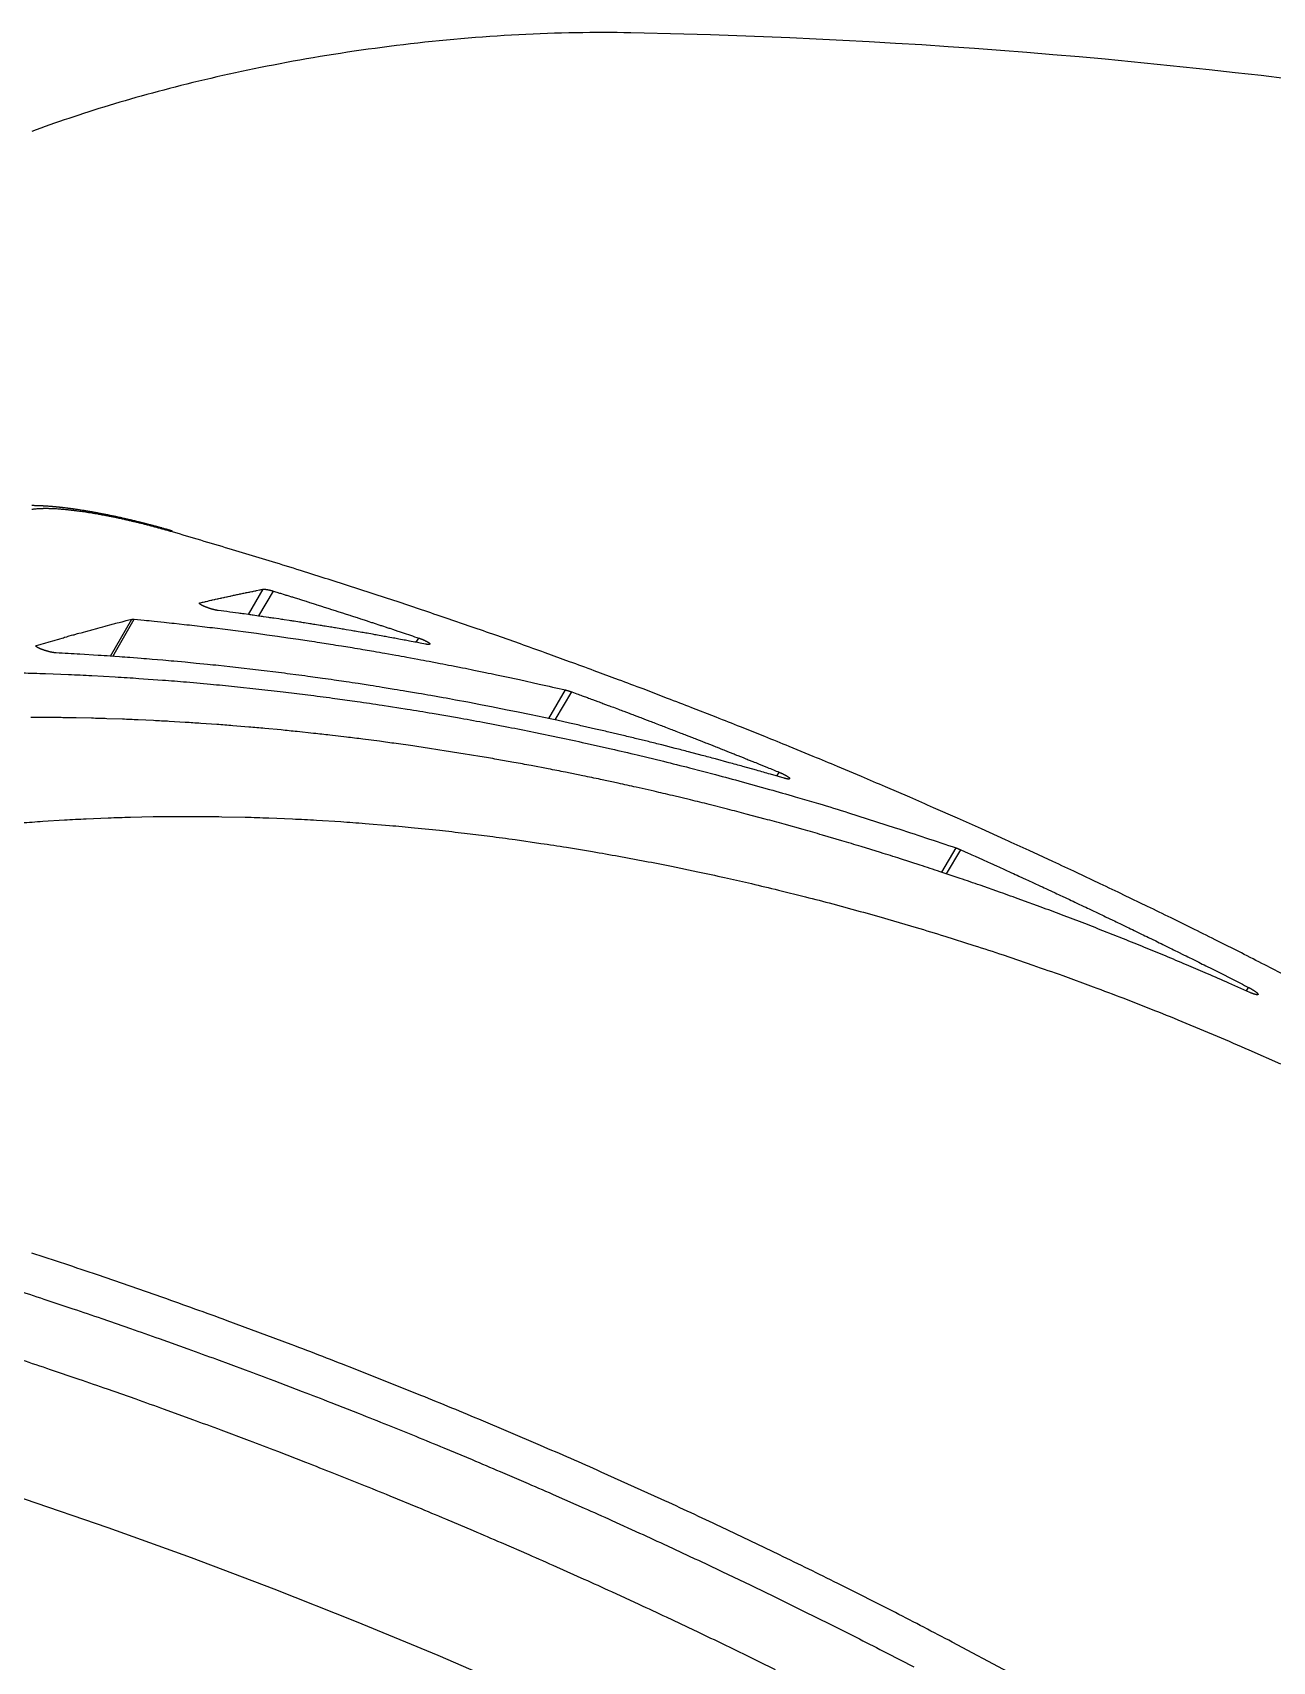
# Model space of a CAD drawing. Extents: x 527 to 614, y 487 to 635.
# Drawn here: x 543.43 to 547.77, y 525.26 to 530.96 of the extents above; entities that cross this region are included whole.
import ezdxf

# ---------------------------------------------------------------- set-up
doc = ezdxf.new("R2010")
doc.units = 0
doc.header["$MEASUREMENT"] = 0
doc.layers.add('1', color=4, linetype='Continuous')
doc.layers.add('204', color=7, linetype='Continuous')

# ---------------------------------------------------------------- blocks, each defined once
blk = doc.blocks.new('69')
at = {"layer": '204', "color": 4, "linetype": 'Continuous'}
for p, q in [((-3.0141, 4.8357), (-2.9632, 4.9246)), ((-2.9277, 4.9183), (-2.9795, 4.8309)), ((-3.1857, 4.8742), (-3.184, 4.8772)), ((-3.4974, 4.6901), (-3.4233, 4.8196)), ((-3.4898, 4.6896), (-3.4148, 4.8198)), ((-2.4266, 4.7387), (-2.4177, 4.7537)), ((-3.7586, 4.7249), (-3.7571, 4.7275)), ((-1.9615, 4.4713), (-1.9032, 4.5718)), ((-1.94, 4.4667), (-1.8817, 4.5652)), ((-1.1627, 4.27), (-1.1545, 4.2837)), ((-0.5844, 3.9331), (-0.5346, 4.0185)), ((-0.5683, 3.9278), (-0.5183, 4.012)), ((0.4826, 3.5177), (0.4899, 3.5301))]:
    blk.add_line(p, q, dxfattribs=at)
for points in [[(-3.2828, 5.1292), (-3.2866, 5.1303, 0.00024), (-3.2903, 5.1314), (-3.294, 5.1325, 0.000239), (-3.2978, 5.1335), (-3.3015, 5.1346, 0.00033), (-3.3053, 5.1356), (-3.309, 5.1367, 0.000311), (-3.3127, 5.1377), (-3.3165, 5.1388, 0.000315), (-3.3202, 5.1398), (-3.3239, 5.1408, 0.00031), (-3.3276, 5.1418), (-3.3314, 5.1429, 0.000314), (-3.3351, 5.1439), (-3.3388, 5.1449, 0.000316), (-3.3425, 5.1459), (-3.3462, 5.1469, 0.000319), (-3.35, 5.1478), (-3.3537, 5.1488, 0.000319), (-3.3574, 5.1498), (-3.3611, 5.1508, 0.000316), (-3.3648, 5.1517), (-3.3685, 5.1527, 0.000315), (-3.3722, 5.1536), (-3.3759, 5.1546, 0.000319), (-3.3796, 5.1555), (-3.3833, 5.1565, 0.000322), (-3.387, 5.1574), (-3.3906, 5.1583, 0.000325), (-3.3943, 5.1592), (-3.398, 5.1601, 0.000329), (-3.4017, 5.161), (-3.4053, 5.1619, 0.000332), (-3.409, 5.1628), (-3.4126, 5.1637, 0.000336), (-3.4163, 5.1646), (-3.4199, 5.1655, 0.000338), (-3.4236, 5.1663), (-3.4272, 5.1672, 0.000338), (-3.4308, 5.1681), (-3.4345, 5.1689, 0.000338), (-3.4381, 5.1697), (-3.4417, 5.1706, 0.000339), (-3.4453, 5.1714), (-3.4489, 5.1722, 0.00034), (-3.4525, 5.173), (-3.4561, 5.1738, 0.000343), (-3.4597, 5.1746), (-3.4633, 5.1754, 0.000347), (-3.4668, 5.1762), (-3.4704, 5.177, 0.000351), (-3.474, 5.1778), (-3.4775, 5.1785, 0.000355), (-3.4811, 5.1793), (-3.4846, 5.1801, 0.000359), (-3.4881, 5.1808), (-3.4917, 5.1816, 0.000364), (-3.4952, 5.1823), (-3.4987, 5.183, 0.000369), (-3.5022, 5.1837), (-3.5057, 5.1844, 0.000373), (-3.5092, 5.1851), (-3.5127, 5.1858, 0.000378), (-3.5161, 5.1865), (-3.5196, 5.1872, 0.000383), (-3.5231, 5.1879), (-3.5265, 5.1886, 0.000387), (-3.53, 5.1892), (-3.5334, 5.1899, 0.000389), (-3.5368, 5.1905), (-3.5402, 5.1912, 0.000393), (-3.5436, 5.1918), (-3.547, 5.1924, 0.000396), (-3.5504, 5.1931), (-3.5538, 5.1937, 0.0004), (-3.5572, 5.1943), (-3.5606, 5.1949, 0.000403), (-3.5639, 5.1955), (-3.5673, 5.1961, 0.000408), (-3.5706, 5.1966), (-3.5739, 5.1972, 0.000412), (-3.5773, 5.1978), (-3.5806, 5.1983, 0.000417), (-3.5839, 5.1989), (-3.5871, 5.1994, 0.000424), (-3.5904, 5.1999), (-3.5937, 5.2005, 0.000433), (-3.5969, 5.201), (-3.6002, 5.2015, 0.000441), (-3.6034, 5.202), (-3.6067, 5.2025, 0.00045), (-3.6099, 5.203), (-3.6131, 5.2035, 0.000459), (-3.6163, 5.2039), (-3.6195, 5.2044, 0.000468), (-3.6226, 5.2049), (-3.6258, 5.2053, 0.000477), (-3.629, 5.2057), (-3.6321, 5.2062, 0.000487), (-3.6352, 5.2066), (-3.6384, 5.207, 0.000497), (-3.6415, 5.2074), (-3.6446, 5.2078, 0.000507), (-3.6477, 5.2082), (-3.6508, 5.2086, 0.000518), (-3.6538, 5.209), (-3.6569, 5.2094, 0.000529), (-3.6599, 5.2097), (-3.663, 5.2101, 0.00054), (-3.666, 5.2104), (-3.669, 5.2108, 0.000552), (-3.672, 5.2111), (-3.675, 5.2114, 0.000563), (-3.678, 5.2117), (-3.681, 5.2121, 0.000576), (-3.6839, 5.2124), (-3.6869, 5.2126, 0.000588), (-3.6898, 5.2129), (-3.6927, 5.2132, 0.000601), (-3.6957, 5.2135), (-3.6986, 5.2137, 0.000617), (-3.7015, 5.214), (-3.7043, 5.2142, 0.000634), (-3.7072, 5.2145), (-3.7101, 5.2147, 0.000652), (-3.7129, 5.2149), (-3.7158, 5.2151, 0.000669), (-3.7186, 5.2153), (-3.7214, 5.2155, 0.000687), (-3.7242, 5.2157), (-3.727, 5.2159, 0.000705), (-3.7298, 5.216), (-3.7326, 5.2162, 0.000723), (-3.7354, 5.2163), (-3.7381, 5.2165, 0.00074), (-3.7409, 5.2166), (-3.7436, 5.2167, 0.000758), (-3.7463, 5.2168), (-3.7491, 5.2169, 0.000776), (-3.7518, 5.217), (-3.7545, 5.2171, 0.000794), (-3.7572, 5.2172), (-3.7598, 5.2173, 0.000812), (-3.7625, 5.2173), (-3.7652, 5.2174, 0.00083), (-3.7678, 5.2174), (-3.7705, 5.2174, 0.000848), (-3.7731, 5.2175)], [(-3.281, 5.1255), (-3.2875, 5.1274, 0.000569), (-3.294, 5.1292), (-3.3004, 5.1311, 0.000571), (-3.3069, 5.1329), (-3.3134, 5.1347, 0.000571), (-3.3198, 5.1365), (-3.3263, 5.1382, 0.000573), (-3.3327, 5.14), (-3.3392, 5.1417, 0.000576), (-3.3456, 5.1434), (-3.352, 5.1451, 0.000579), (-3.3584, 5.1468), (-3.3648, 5.1485, 0.000584), (-3.3712, 5.1501), (-3.3776, 5.1517, 0.000589), (-3.3839, 5.1533), (-3.3903, 5.1549, 0.000596), (-3.3966, 5.1564), (-3.4029, 5.158, 0.000604), (-3.4092, 5.1595), (-3.4155, 5.161, 0.000613), (-3.4217, 5.1624), (-3.428, 5.1639, 0.000623), (-3.4342, 5.1653), (-3.4404, 5.1667, 0.000634), (-3.4465, 5.1681), (-3.4527, 5.1695, 0.000643), (-3.4588, 5.1708), (-3.4649, 5.1721, 0.000652), (-3.4709, 5.1734), (-3.477, 5.1747, 0.000662), (-3.483, 5.176), (-3.489, 5.1772, 0.000674), (-3.4949, 5.1784), (-3.5008, 5.1796, 0.000687), (-3.5067, 5.1808), (-3.5126, 5.1819, 0.000701), (-3.5184, 5.183), (-3.5242, 5.1841, 0.000718), (-3.53, 5.1852), (-3.5357, 5.1862, 0.000736), (-3.5414, 5.1872), (-3.547, 5.1882, 0.000757), (-3.5526, 5.1892), (-3.5582, 5.1901, 0.00078), (-3.5637, 5.191), (-3.5692, 5.1919, 0.000805), (-3.5747, 5.1928), (-3.5801, 5.1937, 0.000833), (-3.5855, 5.1945), (-3.5908, 5.1953, 0.000861), (-3.5961, 5.196), (-3.6013, 5.1968, 0.000888), (-3.6065, 5.1975), (-3.6116, 5.1982, 0.000919), (-3.6167, 5.1989), (-3.6218, 5.1995, 0.000953), (-3.6268, 5.2001), (-3.6317, 5.2007, 0.00099), (-3.6366, 5.2013), (-3.6414, 5.2018, 0.001032), (-3.6462, 5.2023), (-3.651, 5.2028, 0.001079), (-3.6557, 5.2033), (-3.6603, 5.2037, 0.00113), (-3.6649, 5.2041), (-3.6694, 5.2045, 0.001188), (-3.6738, 5.2048), (-3.6782, 5.2052, 0.001253), (-3.6826, 5.2055), (-3.6869, 5.2057, 0.001325), (-3.6911, 5.206), (-3.6953, 5.2062, 0.001407), (-3.6994, 5.2064), (-3.7034, 5.2066, 0.001499), (-3.7074, 5.2067), (-3.7114, 5.2068, 0.001599), (-3.7152, 5.2069), (-3.719, 5.207, 0.001703), (-3.7227, 5.207), (-3.7264, 5.207, 0.001822), (-3.73, 5.207), (-3.7335, 5.2069, 0.001957), (-3.737, 5.2068), (-3.7404, 5.2067, 0.00211), (-3.7437, 5.2066), (-3.747, 5.2065, 0.002291), (-3.7502, 5.2063), (-3.7533, 5.2061, 0.002476), (-3.7563, 5.2058), (-3.7593, 5.2056, 0.002781), (-3.7622, 5.2053), (-3.7651, 5.2049, 0.002806), (-3.7678, 5.2046), (-3.7702, 5.2043, 0.0042), (-3.7731, 5.2038)], [(-3.281, 5.1255), (-3.281, 5.1257, 0.003227), (-3.2811, 5.1259), (-3.2811, 5.1261, 0.003567), (-3.2811, 5.1263), (-3.2812, 5.1265, 0.004031), (-3.2812, 5.1267), (-3.2813, 5.1269, 0.004561), (-3.2813, 5.1271), (-3.2814, 5.1272, 0.005195), (-3.2814, 5.1274), (-3.2815, 5.1275, 0.005948), (-3.2815, 5.1277), (-3.2816, 5.1278, 0.006846), (-3.2816, 5.128), (-3.2817, 5.1281, 0.007909), (-3.2817, 5.1282), (-3.2818, 5.1283, 0.009184), (-3.2819, 5.1284), (-3.2819, 5.1285, 0.010572), (-3.282, 5.1286), (-3.2821, 5.1287, 0.012513), (-3.2822, 5.1288), (-3.2822, 5.1289, 0.013143), (-3.2823, 5.129), (-3.2824, 5.129, 0.020001), (-3.2825, 5.1291), (-3.2826, 5.1292, 0.019572), (-3.2828, 5.1292)], [(0.6283, 3.5671), (0.5467, 3.609, 0.001058), (0.4649, 3.6506), (0.383, 3.6919, 0.001058), (0.3009, 3.7328), (0.2186, 3.7733, 0.001058), (0.1361, 3.8136), (0.0535, 3.8534, 0.001058), (-0.0293, 3.8929), (-0.1122, 3.932, 0.001058), (-0.1953, 3.9708), (-0.2786, 4.0092, 0.001058), (-0.362, 4.0473), (-0.4456, 4.085, 0.001059), (-0.5294, 4.1224), (-0.6133, 4.1594, 0.001059), (-0.6973, 4.196), (-0.7815, 4.2323, 0.001059), (-0.8659, 4.2682), (-0.9504, 4.3038, 0.001058), (-1.035, 4.339), (-1.1198, 4.3738, 0.001057), (-1.2047, 4.4083), (-1.2898, 4.4424, 0.001056), (-1.375, 4.4761), (-1.4603, 4.5095, 0.001055), (-1.5458, 4.5425), (-1.6314, 4.5752, 0.001054), (-1.7171, 4.6074), (-1.803, 4.6394, 0.001054), (-1.889, 4.6709), (-1.9752, 4.7021, 0.001052), (-2.0614, 4.7329), (-2.1477, 4.7633, 0.001055), (-2.2343, 4.7934), (-2.3211, 4.8232, 0.001045), (-2.4076, 4.8525), (-2.4938, 4.8813, 0.001077), (-2.5814, 4.9101), (-2.6713, 4.9391, 0.000974), (-2.7557, 4.9662), (-2.8321, 4.9904, 0.001373), (-2.9304, 5.0208), (-3.0821, 5.0664, 0.001156), (-3.281, 5.1255)], [(-3.184, 4.8772), (-3.1786, 4.8785, -0.000186), (-3.1732, 4.8797), (-3.1677, 4.881, -0.000186), (-3.1623, 4.8822), (-3.1569, 4.8834, -0.000185), (-3.1514, 4.8847), (-3.146, 4.8859, -0.000185), (-3.1405, 4.8871), (-3.1351, 4.8883, -0.000185), (-3.1296, 4.8895), (-3.1241, 4.8908, -0.000185), (-3.1187, 4.892), (-3.1132, 4.8932, -0.000184), (-3.1077, 4.8944), (-3.1022, 4.8956, -0.000184), (-3.0967, 4.8968), (-3.0912, 4.898, -0.000184), (-3.0857, 4.8992), (-3.0802, 4.9004, -0.000184), (-3.0747, 4.9015), (-3.0692, 4.9027, -0.000183), (-3.0636, 4.9039), (-3.0581, 4.9051, -0.000183), (-3.0526, 4.9063), (-3.047, 4.9074, -0.000183), (-3.0415, 4.9086), (-3.0359, 4.9098, -0.000183), (-3.0304, 4.9109), (-3.0248, 4.9121, -0.000181), (-3.0192, 4.9132), (-3.0137, 4.9144, -0.000186), (-3.0081, 4.9155), (-3.0023, 4.9167, -0.000168), (-2.9969, 4.9178), (-2.992, 4.9188, -0.000237), (-2.9857, 4.9201), (-2.976, 4.9221, -0.000199), (-2.9632, 4.9246)], [(-2.9632, 4.9246), (-2.963, 4.9247, -0.007335), (-2.9627, 4.9247), (-2.9624, 4.9248, -0.006145), (-2.962, 4.9248), (-2.9617, 4.9248, -0.005157), (-2.9614, 4.9248), (-2.961, 4.9249, -0.0044), (-2.9606, 4.9249), (-2.9602, 4.9249, -0.003799), (-2.9598, 4.9249), (-2.9594, 4.9249, -0.003318), (-2.959, 4.9249), (-2.9586, 4.9248, -0.002928), (-2.9581, 4.9248), (-2.9577, 4.9248, -0.002609), (-2.9572, 4.9248), (-2.9567, 4.9247, -0.002345), (-2.9562, 4.9247), (-2.9557, 4.9246, -0.002125), (-2.9552, 4.9246), (-2.9546, 4.9245, -0.001939), (-2.9541, 4.9244), (-2.9535, 4.9244, -0.001782), (-2.953, 4.9243), (-2.9524, 4.9242, -0.001649), (-2.9518, 4.9241), (-2.9512, 4.924, -0.001534), (-2.9506, 4.9239), (-2.95, 4.9238, -0.001435), (-2.9494, 4.9237), (-2.9487, 4.9236, -0.001348), (-2.9481, 4.9235), (-2.9474, 4.9233, -0.001274), (-2.9467, 4.9232), (-2.9461, 4.9231, -0.001204), (-2.9454, 4.9229), (-2.9447, 4.9228, -0.001145), (-2.944, 4.9226), (-2.9433, 4.9225, -0.001094), (-2.9426, 4.9223), (-2.9419, 4.9222, -0.001049), (-2.9412, 4.922), (-2.9405, 4.9218, -0.00101), (-2.9398, 4.9217), (-2.9391, 4.9215, -0.000976), (-2.9383, 4.9213), (-2.9376, 4.9211, -0.00095), (-2.9368, 4.9209), (-2.9361, 4.9207, -0.000917), (-2.9354, 4.9205), (-2.9346, 4.9203, -0.000925), (-2.9339, 4.9201), (-2.9331, 4.9199, -0.000819), (-2.9323, 4.9197), (-2.9317, 4.9195, -0.001146), (-2.9308, 4.9192), (-2.9295, 4.9188, -0.000943), (-2.9277, 4.9183)], [(-2.9277, 4.9183), (-2.9149, 4.9144, -0.000165), (-2.9022, 4.9104), (-2.8894, 4.9064, -0.000165), (-2.8766, 4.9025), (-2.8638, 4.8985, -0.000165), (-2.851, 4.8945), (-2.8382, 4.8905, -0.000165), (-2.8254, 4.8865), (-2.8127, 4.8825, -0.000165), (-2.7999, 4.8784), (-2.7871, 4.8744, -0.000165), (-2.7743, 4.8703), (-2.7616, 4.8663, -0.000165), (-2.7488, 4.8622), (-2.736, 4.8582, -0.000165), (-2.7233, 4.8541), (-2.7105, 4.85, -0.000165), (-2.6978, 4.8459), (-2.685, 4.8418, -0.000165), (-2.6722, 4.8377), (-2.6595, 4.8336, -0.000165), (-2.6467, 4.8294), (-2.634, 4.8253, -0.000165), (-2.6213, 4.8212), (-2.6085, 4.817, -0.000165), (-2.5958, 4.8128), (-2.5831, 4.8087, -0.000165), (-2.5703, 4.8045), (-2.5576, 4.8003, -0.000164), (-2.5449, 4.7961), (-2.5322, 4.7919, -0.000169), (-2.5194, 4.7877), (-2.5063, 4.7833, -0.000153), (-2.494, 4.7792), (-2.4828, 4.7755, -0.000216), (-2.4685, 4.7707), (-2.4465, 4.7633, -0.000181), (-2.4177, 4.7537)], [(-3.12, 4.85), (-3.1207, 4.8501, -0.002204), (-3.1215, 4.8503), (-3.1223, 4.8504, -0.002023), (-3.1231, 4.8505), (-3.124, 4.8506, -0.001839), (-3.1248, 4.8508), (-3.1257, 4.851, -0.001694), (-3.1266, 4.8511), (-3.1274, 4.8513, -0.001573), (-3.1283, 4.8515), (-3.1292, 4.8517, -0.001472), (-3.1302, 4.8519), (-3.1311, 4.8521, -0.001388), (-3.132, 4.8523), (-3.133, 4.8525, -0.001318), (-3.134, 4.8527), (-3.1349, 4.853, -0.001261), (-3.1359, 4.8532), (-3.1369, 4.8535, -0.001215), (-3.1379, 4.8537), (-3.1389, 4.854, -0.001177), (-3.1399, 4.8543), (-3.1409, 4.8545, -0.001148), (-3.1419, 4.8548), (-3.143, 4.8551, -0.001127), (-3.144, 4.8554), (-3.145, 4.8557, -0.001112), (-3.1461, 4.856), (-3.1471, 4.8563, -0.001104), (-3.1481, 4.8567), (-3.1492, 4.857, -0.001102), (-3.1502, 4.8573), (-3.1513, 4.8576, -0.001109), (-3.1523, 4.858), (-3.1533, 4.8583, -0.001111), (-3.1543, 4.8587), (-3.1554, 4.859, -0.001124), (-3.1564, 4.8594), (-3.1574, 4.8597, -0.001142), (-3.1584, 4.8601), (-3.1593, 4.8604, -0.001169), (-3.1603, 4.8608), (-3.1613, 4.8612, -0.001204), (-3.1622, 4.8615), (-3.1632, 4.8619, -0.001248), (-3.1641, 4.8622), (-3.165, 4.8626, -0.001303), (-3.166, 4.863), (-3.1668, 4.8634, -0.00137), (-3.1677, 4.8637), (-3.1686, 4.8641, -0.001451), (-3.1695, 4.8645), (-3.1703, 4.8648, -0.001549), (-3.1711, 4.8652), (-3.172, 4.8656, -0.001667), (-3.1728, 4.8659), (-3.1735, 4.8663, -0.001809), (-3.1743, 4.8667), (-3.175, 4.867, -0.00198), (-3.1758, 4.8674), (-3.1765, 4.8678, -0.002193), (-3.1772, 4.8681), (-3.1778, 4.8685, -0.002449), (-3.1785, 4.8688), (-3.1791, 4.8692, -0.00275), (-3.1797, 4.8695), (-3.1803, 4.8698, -0.003138), (-3.1808, 4.8702), (-3.1813, 4.8705, -0.003631), (-3.1818, 4.8708), (-3.1823, 4.8712, -0.004274), (-3.1827, 4.8715), (-3.1832, 4.8718, -0.005125), (-3.1836, 4.8721), (-3.1839, 4.8724, -0.006279), (-3.1843, 4.8727), (-3.1846, 4.8729, -0.007882), (-3.1849, 4.8732), (-3.1851, 4.8735, -0.010146), (-3.1854, 4.8738), (-3.1856, 4.874, -0.013409), (-3.1858, 4.8743), (-3.1859, 4.8745, -0.01803), (-3.186, 4.8747), (-3.1861, 4.875, -0.024539), (-3.1862, 4.8752), (-3.1862, 4.8754, -0.032453), (-3.1862, 4.8756), (-3.1862, 4.8758, -0.038488), (-3.1861, 4.8759), (-3.186, 4.8761, -0.039825), (-3.1859, 4.8763), (-3.1858, 4.8764, -0.029459), (-3.1856, 4.8766), (-3.1855, 4.8767, -0.035548), (-3.1852, 4.8768), (-3.1847, 4.877, -0.017049), (-3.184, 4.8772)], [(-2.3937, 4.7324), (-2.4125, 4.736, 0.000388), (-2.4313, 4.7396), (-2.45, 4.7431, 0.000392), (-2.4687, 4.7466), (-2.4874, 4.7501, 0.00039), (-2.506, 4.7536), (-2.5246, 4.757, 0.000389), (-2.5432, 4.7603), (-2.5617, 4.7637, 0.000389), (-2.5802, 4.767), (-2.5987, 4.7702, 0.000388), (-2.6171, 4.7735), (-2.6355, 4.7766, 0.000387), (-2.6539, 4.7798), (-2.6723, 4.7829, 0.000386), (-2.6906, 4.786), (-2.7088, 4.7891, 0.000386), (-2.7271, 4.7921), (-2.7453, 4.7951, 0.000385), (-2.7635, 4.798), (-2.7816, 4.8009, 0.000384), (-2.7997, 4.8038), (-2.8178, 4.8067, 0.000383), (-2.8358, 4.8095), (-2.8538, 4.8123, 0.000382), (-2.8718, 4.815), (-2.8898, 4.8177, 0.000382), (-2.9077, 4.8204), (-2.9256, 4.8231, 0.000378), (-2.9434, 4.8257), (-2.9611, 4.8282, 0.000389), (-2.979, 4.8308), (-2.9973, 4.8334, 0.000352), (-3.0144, 4.8358), (-3.0299, 4.838, 0.000492), (-3.0497, 4.8407), (-3.0802, 4.8448, 0.000416), (-3.12, 4.85)], [(-3.7571, 4.7275), (-3.7489, 4.73, -0.000254), (-3.7408, 4.7324), (-3.7326, 4.7348, -0.000253), (-3.7244, 4.7372), (-3.7163, 4.7396, -0.000253), (-3.7081, 4.742), (-3.6999, 4.7444, -0.000252), (-3.6916, 4.7467), (-3.6834, 4.7491, -0.000251), (-3.6752, 4.7515), (-3.6669, 4.7538, -0.000251), (-3.6587, 4.7562), (-3.6504, 4.7585, -0.00025), (-3.6421, 4.7609), (-3.6339, 4.7632, -0.00025), (-3.6256, 4.7655), (-3.6173, 4.7679, -0.000249), (-3.6089, 4.7702), (-3.6006, 4.7725, -0.000249), (-3.5923, 4.7748), (-3.5839, 4.7771, -0.000248), (-3.5756, 4.7794), (-3.5672, 4.7817, -0.000247), (-3.5588, 4.784), (-3.5504, 4.7862, -0.000247), (-3.542, 4.7885), (-3.5336, 4.7908, -0.000247), (-3.5252, 4.793), (-3.5167, 4.7953, -0.000244), (-3.5083, 4.7975), (-3.4999, 4.7997, -0.000251), (-3.4914, 4.802), (-3.4827, 4.8043, -0.000226), (-3.4744, 4.8064), (-3.467, 4.8084, -0.000319), (-3.4574, 4.8109), (-3.4427, 4.8147, -0.000267), (-3.4233, 4.8196)], [(-3.4233, 4.8196), (-3.4232, 4.8197, -0.004387), (-3.4231, 4.8197), (-3.4229, 4.8197, -0.003962), (-3.4228, 4.8198), (-3.4226, 4.8198, -0.003573), (-3.4224, 4.8198), (-3.4223, 4.8198, -0.00324), (-3.4221, 4.8199), (-3.422, 4.8199, -0.00295), (-3.4218, 4.8199), (-3.4216, 4.8199, -0.002697), (-3.4214, 4.8199), (-3.4212, 4.8199, -0.002476), (-3.421, 4.82), (-3.4209, 4.82, -0.00228), (-3.4207, 4.82), (-3.4205, 4.82, -0.002108), (-3.4202, 4.82), (-3.42, 4.82, -0.001955), (-3.4198, 4.82), (-3.4196, 4.82, -0.00182), (-3.4194, 4.82), (-3.4192, 4.82, -0.001699), (-3.4189, 4.82), (-3.4187, 4.82, -0.001589), (-3.4185, 4.82), (-3.4182, 4.82, -0.001496), (-3.418, 4.82), (-3.4177, 4.82, -0.001394), (-3.4175, 4.82), (-3.4172, 4.8199, -0.001359), (-3.417, 4.8199), (-3.4167, 4.8199, -0.001154), (-3.4165, 4.8199), (-3.4162, 4.8199, -0.001579), (-3.4159, 4.8199), (-3.4155, 4.8198, -0.001209), (-3.4148, 4.8198)], [(-3.4148, 4.8198), (-3.38, 4.8164, -0.000797), (-3.345, 4.8128), (-3.3099, 4.8092, -0.000781), (-3.2746, 4.8054), (-3.2391, 4.8015, -0.000791), (-3.2035, 4.7975), (-3.1678, 4.7933, -0.000794), (-3.1319, 4.789), (-3.0958, 4.7845, -0.000799), (-3.0596, 4.7799), (-3.0232, 4.7752, -0.000803), (-2.9867, 4.7704), (-2.95, 4.7654, -0.000807), (-2.9131, 4.7602), (-2.8762, 4.7549, -0.000811), (-2.839, 4.7495), (-2.8017, 4.7439, -0.000815), (-2.7643, 4.7382), (-2.7267, 4.7323, -0.000819), (-2.6889, 4.7263), (-2.6511, 4.7201, -0.000822), (-2.613, 4.7137), (-2.5748, 4.7072, -0.000826), (-2.5365, 4.7006), (-2.498, 4.6938, -0.000829), (-2.4594, 4.6868), (-2.4206, 4.6797, -0.000834), (-2.3817, 4.6724), (-2.3425, 4.6649, -0.00083), (-2.3034, 4.6573), (-2.2643, 4.6496, -0.00086), (-2.2245, 4.6416), (-2.1835, 4.6332, -0.000777), (-2.145, 4.6252), (-2.1101, 4.6179, -0.001113), (-2.065, 4.6081), (-1.9951, 4.5925, -0.000927), (-1.9032, 4.5718)], [(-2.4177, 4.7537), (-2.4167, 4.7533, -0.001058), (-2.4158, 4.753), (-2.4148, 4.7527, -0.001059), (-2.4139, 4.7523), (-2.4129, 4.752, -0.001058), (-2.412, 4.7516), (-2.411, 4.7513, -0.001064), (-2.4101, 4.751), (-2.4092, 4.7506, -0.001076), (-2.4082, 4.7502), (-2.4073, 4.7499, -0.001094), (-2.4064, 4.7495), (-2.4055, 4.7492, -0.001119), (-2.4046, 4.7488), (-2.4037, 4.7484, -0.001148), (-2.4028, 4.7481), (-2.4019, 4.7477, -0.001176), (-2.401, 4.7473), (-2.4002, 4.747, -0.001213), (-2.3993, 4.7466), (-2.3985, 4.7462, -0.00126), (-2.3977, 4.7458), (-2.3969, 4.7455, -0.001317), (-2.3961, 4.7451), (-2.3953, 4.7447, -0.001385), (-2.3946, 4.7444), (-2.3938, 4.744, -0.001465), (-2.3931, 4.7437), (-2.3923, 4.7433, -0.001561), (-2.3916, 4.7429), (-2.3909, 4.7426, -0.001675), (-2.3903, 4.7422), (-2.3896, 4.7419, -0.001811), (-2.389, 4.7415), (-2.3883, 4.7412, -0.001975), (-2.3877, 4.7408), (-2.3871, 4.7405, -0.002174), (-2.3866, 4.7402), (-2.386, 4.7398, -0.002416), (-2.3855, 4.7395), (-2.3849, 4.7392, -0.002714), (-2.3844, 4.7389), (-2.384, 4.7385, -0.003085), (-2.3835, 4.7382), (-2.3831, 4.7379, -0.003553), (-2.3826, 4.7376), (-2.3822, 4.7373, -0.004151), (-2.3818, 4.737), (-2.3815, 4.7367, -0.004928), (-2.3811, 4.7364), (-2.3808, 4.7362, -0.005956), (-2.3805, 4.7359), (-2.3802, 4.7356, -0.007344), (-2.38, 4.7353), (-2.3797, 4.7351, -0.009254), (-2.3795, 4.7348), (-2.3794, 4.7346, -0.011928), (-2.3792, 4.7343), (-2.379, 4.7341, -0.015737), (-2.3789, 4.7339), (-2.3788, 4.7337, -0.021498), (-2.3788, 4.7335), (-2.3787, 4.7333, -0.02815), (-2.3787, 4.7331), (-2.3787, 4.7329, -0.034674), (-2.3788, 4.7327), (-2.3788, 4.7325, -0.037246), (-2.3789, 4.7324), (-2.379, 4.7322, -0.033907), (-2.3792, 4.7321), (-2.3793, 4.732, -0.0272), (-2.3795, 4.7318), (-2.3797, 4.7317, -0.020584), (-2.38, 4.7316), (-2.3802, 4.7315, -0.015434), (-2.3805, 4.7314), (-2.3808, 4.7314, -0.011726), (-2.3812, 4.7313), (-2.3815, 4.7313, -0.009095), (-2.3819, 4.7312), (-2.3823, 4.7312, -0.007214), (-2.3827, 4.7312), (-2.3832, 4.7311, -0.005841), (-2.3836, 4.7311), (-2.3841, 4.7311, -0.004836), (-2.3846, 4.7312), (-2.3852, 4.7312, -0.004092), (-2.3857, 4.7312), (-2.3863, 4.7313, -0.003475), (-2.3869, 4.7313), (-2.3875, 4.7314, -0.003137), (-2.3881, 4.7314), (-2.3888, 4.7315, -0.002466), (-2.3894, 4.7316), (-2.39, 4.7317, -0.003256), (-2.3908, 4.7318), (-2.3921, 4.732, -0.002274), (-2.3937, 4.7324)], [(-3.6879, 4.7015), (-3.6886, 4.7015, -0.003242), (-3.6893, 4.7016), (-3.6901, 4.7016, -0.002864), (-3.6909, 4.7017), (-3.6917, 4.7018, -0.002512), (-3.6925, 4.7019), (-3.6933, 4.702, -0.002243), (-3.6942, 4.7021), (-3.695, 4.7022, -0.002023), (-3.6959, 4.7023), (-3.6968, 4.7025, -0.001846), (-3.6977, 4.7026), (-3.6987, 4.7028, -0.001701), (-3.6996, 4.7029), (-3.7006, 4.7031, -0.001582), (-3.7016, 4.7033), (-3.7026, 4.7035, -0.001485), (-3.7036, 4.7037), (-3.7046, 4.7039, -0.001404), (-3.7056, 4.7041), (-3.7067, 4.7044, -0.001335), (-3.7077, 4.7046), (-3.7088, 4.7048, -0.001278), (-3.7099, 4.7051), (-3.7109, 4.7053, -0.001231), (-3.712, 4.7056), (-3.7131, 4.7059, -0.001196), (-3.7142, 4.7062), (-3.7153, 4.7064, -0.001168), (-3.7163, 4.7067), (-3.7174, 4.707, -0.001149), (-3.7185, 4.7073), (-3.7196, 4.7076, -0.001138), (-3.7207, 4.7079), (-3.7218, 4.7083, -0.001135), (-3.7229, 4.7086), (-3.7239, 4.7089, -0.001138), (-3.725, 4.7092), (-3.7261, 4.7096, -0.00115), (-3.7272, 4.7099), (-3.7282, 4.7102, -0.001169), (-3.7293, 4.7106), (-3.7303, 4.7109, -0.001197), (-3.7314, 4.7113), (-3.7324, 4.7117, -0.001232), (-3.7335, 4.712), (-3.7345, 4.7124, -0.001276), (-3.7355, 4.7127), (-3.7365, 4.7131, -0.001328), (-3.7375, 4.7135), (-3.7384, 4.7138, -0.001387), (-3.7394, 4.7142), (-3.7403, 4.7146, -0.001463), (-3.7412, 4.7149), (-3.7421, 4.7153, -0.001555), (-3.743, 4.7156), (-3.7438, 4.716, -0.001666), (-3.7447, 4.7164), (-3.7455, 4.7167, -0.001802), (-3.7463, 4.7171), (-3.7471, 4.7174, -0.001967), (-3.7479, 4.7178), (-3.7486, 4.7182, -0.002171), (-3.7493, 4.7185), (-3.75, 4.7189, -0.002424), (-3.7507, 4.7192), (-3.7514, 4.7195, -0.00274), (-3.752, 4.7199), (-3.7526, 4.7202, -0.003141), (-3.7532, 4.7205), (-3.7537, 4.7209, -0.003656), (-3.7543, 4.7212), (-3.7548, 4.7215, -0.00433), (-3.7552, 4.7218), (-3.7557, 4.7221, -0.005229), (-3.7561, 4.7225), (-3.7565, 4.7228, -0.006457), (-3.7569, 4.7231), (-3.7572, 4.7233, -0.00817), (-3.7575, 4.7236), (-3.7578, 4.7239, -0.010763), (-3.7581, 4.7242), (-3.7583, 4.7244, -0.014343), (-3.7585, 4.7247), (-3.7586, 4.7249, -0.019678), (-3.7587, 4.7252), (-3.7588, 4.7254, -0.027187), (-3.7589, 4.7256), (-3.7589, 4.7258, -0.035742), (-3.7589, 4.726), (-3.7588, 4.7262, -0.042436), (-3.7588, 4.7264), (-3.7587, 4.7266, -0.035707), (-3.7585, 4.7267), (-3.7584, 4.7269, -0.044433), (-3.7582, 4.7271), (-3.7577, 4.7273, -0.021142), (-3.7571, 4.7275)], [(-1.137, 4.2626), (-1.1855, 4.2766, 0.001026), (-1.2338, 4.2904), (-1.2819, 4.3039, 0.001048), (-1.3298, 4.3171), (-1.3775, 4.3301, 0.001036), (-1.425, 4.3427), (-1.4723, 4.3552, 0.001033), (-1.5195, 4.3673), (-1.5664, 4.3792, 0.001027), (-1.6131, 4.3909), (-1.6596, 4.4023, 0.001021), (-1.7059, 4.4134), (-1.752, 4.4243, 0.001015), (-1.7979, 4.435), (-1.8436, 4.4454, 0.001009), (-1.8891, 4.4555), (-1.9343, 4.4655, 0.001003), (-1.9794, 4.4752), (-2.0242, 4.4846, 0.000996), (-2.0688, 4.4938), (-2.1132, 4.5028, 0.00099), (-2.1574, 4.5116), (-2.2014, 4.5201, 0.000983), (-2.2452, 4.5285), (-2.2887, 4.5366, 0.000975), (-2.3321, 4.5445), (-2.3753, 4.5522, 0.000972), (-2.4183, 4.5597), (-2.4611, 4.5669, 0.000969), (-2.5037, 4.574), (-2.5461, 4.5809, 0.000965), (-2.5883, 4.5876), (-2.6303, 4.594, 0.000961), (-2.6722, 4.6003), (-2.7138, 4.6064, 0.000957), (-2.7552, 4.6123), (-2.7964, 4.618, 0.000953), (-2.8374, 4.6235), (-2.8783, 4.6289, 0.000949), (-2.9189, 4.634), (-2.9593, 4.639, 0.000945), (-2.9995, 4.6438), (-3.0395, 4.6484, 0.000941), (-3.0793, 4.6528), (-3.119, 4.6571, 0.000936), (-3.1583, 4.6612), (-3.1975, 4.6651, 0.000933), (-3.2365, 4.6688), (-3.2754, 4.6724, 0.000921), (-3.3139, 4.6758), (-3.3519, 4.6791, 0.000942), (-3.3904, 4.6822), (-3.4295, 4.6852, 0.000853), (-3.466, 4.6879), (-3.499, 4.6903, 0.001177), (-3.5408, 4.693), (-3.6047, 4.6968, 0.001001), (-3.6879, 4.7015)], [(-3.8061, 4.6317, -0.002085), (-3.7256, 4.6293), (-3.6446, 4.6262, -0.002087), (-3.563, 4.6223), (-3.4809, 4.6178, -0.002075), (-3.3983, 4.6125), (-3.3152, 4.6065, -0.002069), (-3.2316, 4.5998), (-3.1475, 4.5923, -0.002063), (-3.063, 4.584), (-2.978, 4.5751, -0.002059), (-2.8925, 4.5653), (-2.8065, 4.5548, -0.002056), (-2.7201, 4.5435), (-2.6333, 4.5314, -0.002054), (-2.546, 4.5185), (-2.4584, 4.5048, -0.002053), (-2.3703, 4.4903), (-2.2818, 4.475, -0.002052), (-2.1929, 4.4589), (-2.1036, 4.4419, -0.002053), (-2.014, 4.4241), (-1.9239, 4.4054, -0.002053), (-1.8335, 4.3859), (-1.7428, 4.3655, -0.00206), (-1.6517, 4.3442), (-1.5601, 4.322, -0.002043), (-1.4685, 4.2991), (-1.3772, 4.2754, -0.002112), (-1.284, 4.2503), (-1.1884, 4.2236, -0.001903), (-1.0983, 4.198), (-1.0168, 4.1744, -0.002729), (-0.9115, 4.1419), (-0.7485, 4.0892, -0.002263), (-0.5346, 4.0185)], [(-1.9032, 4.5718), (-1.9027, 4.5717, -0.001028), (-1.9023, 4.5716), (-1.9018, 4.5715, -0.000989), (-1.9013, 4.5713), (-1.9008, 4.5712, -0.000946), (-1.9003, 4.5711), (-1.8998, 4.5709, -0.000909), (-1.8993, 4.5708), (-1.8988, 4.5707, -0.000875), (-1.8982, 4.5705), (-1.8977, 4.5704, -0.000844), (-1.8972, 4.5703), (-1.8967, 4.5701, -0.000817), (-1.8961, 4.57), (-1.8956, 4.5698, -0.000792), (-1.8951, 4.5697), (-1.8945, 4.5695, -0.00077), (-1.894, 4.5693), (-1.8935, 4.5692, -0.000751), (-1.8929, 4.569), (-1.8924, 4.5688, -0.000733), (-1.8918, 4.5687), (-1.8913, 4.5685, -0.000718), (-1.8907, 4.5683), (-1.8902, 4.5681, -0.000704), (-1.8896, 4.568), (-1.8891, 4.5678, -0.000694), (-1.8885, 4.5676), (-1.8879, 4.5674, -0.000677), (-1.8874, 4.5672), (-1.8868, 4.567, -0.00069), (-1.8862, 4.5668), (-1.8856, 4.5666, -0.000616), (-1.8851, 4.5664), (-1.8846, 4.5663, -0.000866), (-1.884, 4.566), (-1.883, 4.5657, -0.000718), (-1.8817, 4.5652)], [(-1.8817, 4.5652), (-1.8634, 4.5585, -0.000226), (-1.8451, 4.5518), (-1.8268, 4.545, -0.000226), (-1.8085, 4.5383), (-1.7902, 4.5315, -0.000226), (-1.772, 4.5247), (-1.7537, 4.5179, -0.000226), (-1.7355, 4.511), (-1.7172, 4.5042, -0.000226), (-1.699, 4.4973), (-1.6807, 4.4905, -0.000226), (-1.6625, 4.4836), (-1.6443, 4.4766, -0.000226), (-1.6261, 4.4697), (-1.6078, 4.4628, -0.000226), (-1.5896, 4.4558), (-1.5714, 4.4488, -0.000226), (-1.5532, 4.4418), (-1.5351, 4.4348, -0.000226), (-1.5169, 4.4278), (-1.4987, 4.4207, -0.000226), (-1.4805, 4.4137), (-1.4624, 4.4066, -0.000226), (-1.4442, 4.3995), (-1.4261, 4.3924, -0.000226), (-1.4079, 4.3853), (-1.3898, 4.3781, -0.000227), (-1.3717, 4.371), (-1.3535, 4.3638, -0.000225), (-1.3354, 4.3566), (-1.3174, 4.3494, -0.000232), (-1.2992, 4.3421), (-1.2805, 4.3347, -0.00021), (-1.263, 4.3276), (-1.2471, 4.3213, -0.000296), (-1.2268, 4.3131), (-1.1955, 4.3004, -0.000249), (-1.1545, 4.2837)], [(0.4952, 3.5121), (0.4208, 3.5451, 0.001675), (0.3466, 3.5775), (0.2727, 3.6091, 0.001719), (0.199, 3.6401), (0.1256, 3.6703, 0.001689), (0.0525, 3.6998), (-0.0203, 3.7286, 0.001679), (-0.0928, 3.7568), (-0.1649, 3.7843, 0.001664), (-0.2368, 3.8111), (-0.3083, 3.8372, 0.00165), (-0.3795, 3.8627), (-0.4503, 3.8876, 0.001637), (-0.5208, 3.9118), (-0.5909, 3.9353, 0.001624), (-0.6607, 3.9582), (-0.73, 3.9805, 0.001612), (-0.799, 4.0022), (-0.8675, 4.0233, 0.0016), (-0.9356, 4.0437), (-1.0033, 4.0636, 0.001582), (-1.0706, 4.0829), (-1.1374, 4.1016, 0.001567), (-1.2038, 4.1197), (-1.2698, 4.1373, 0.001552), (-1.3353, 4.1543), (-1.4003, 4.1707, 0.001537), (-1.4649, 4.1867), (-1.529, 4.202, 0.001521), (-1.5926, 4.2169), (-1.6558, 4.2312, 0.001505), (-1.7184, 4.2451), (-1.7806, 4.2584, 0.001488), (-1.8422, 4.2713), (-1.9034, 4.2836, 0.001471), (-1.9641, 4.2955), (-2.0242, 4.307, 0.001459), (-2.084, 4.318), (-2.1436, 4.3286, 0.001453), (-2.2031, 4.3388), (-2.2623, 4.3486, 0.001457), (-2.3213, 4.358), (-2.3801, 4.3671, 0.001456), (-2.4388, 4.3757), (-2.4972, 4.384, 0.001458), (-2.5554, 4.3919), (-2.6134, 4.3995, 0.001458), (-2.6712, 4.4066), (-2.7287, 4.4134, 0.00146), (-2.786, 4.4198), (-2.8432, 4.4259, 0.001461), (-2.9, 4.4316), (-2.9567, 4.4369, 0.001463), (-3.0131, 4.4419), (-3.0693, 4.4465, 0.001466), (-3.1253, 4.4508), (-3.181, 4.4547, 0.001469), (-3.2365, 4.4583), (-3.2917, 4.4616, 0.001472), (-3.3467, 4.4645), (-3.4014, 4.467, 0.001476), (-3.4559, 4.4693), (-3.5101, 4.4711, 0.00148), (-3.5641, 4.4727), (-3.6178, 4.4739, 0.001484), (-3.6712, 4.4748), (-3.7243, 4.4754, 0.001493), (-3.7773, 4.4757)], [(-1.1545, 4.2837), (-1.1536, 4.2833, -0.001124), (-1.1526, 4.2829), (-1.1517, 4.2825, -0.001132), (-1.1507, 4.2821), (-1.1497, 4.2817, -0.00113), (-1.1488, 4.2813), (-1.1478, 4.2809, -0.001137), (-1.1469, 4.2804), (-1.146, 4.28, -0.00115), (-1.1451, 4.2796), (-1.1441, 4.2792, -0.001171), (-1.1432, 4.2787), (-1.1423, 4.2783, -0.001199), (-1.1414, 4.2779), (-1.1405, 4.2775, -0.001235), (-1.1397, 4.277), (-1.1388, 4.2766, -0.001281), (-1.1379, 4.2762), (-1.1371, 4.2757, -0.001337), (-1.1363, 4.2753), (-1.1354, 4.2749, -0.001405), (-1.1346, 4.2744), (-1.1338, 4.274, -0.001486), (-1.1331, 4.2736), (-1.1323, 4.2731, -0.001584), (-1.1315, 4.2727), (-1.1308, 4.2723, -0.001701), (-1.13, 4.2718), (-1.1293, 4.2714, -0.001839), (-1.1286, 4.271), (-1.128, 4.2706, -0.002011), (-1.1273, 4.2702), (-1.1267, 4.2698, -0.002197), (-1.1261, 4.2694), (-1.1255, 4.269, -0.002432), (-1.1249, 4.2686), (-1.1243, 4.2682, -0.002719), (-1.1238, 4.2678), (-1.1233, 4.2674, -0.003078), (-1.1228, 4.2671), (-1.1223, 4.2667, -0.003531), (-1.1219, 4.2664), (-1.1215, 4.266, -0.004112), (-1.1211, 4.2657), (-1.1207, 4.2653, -0.00487), (-1.1204, 4.265), (-1.12, 4.2647, -0.005878), (-1.1197, 4.2644), (-1.1194, 4.2641, -0.00725), (-1.1192, 4.2638), (-1.119, 4.2635, -0.009155), (-1.1188, 4.2632), (-1.1186, 4.263, -0.011857), (-1.1184, 4.2627), (-1.1183, 4.2625, -0.015728), (-1.1182, 4.2622), (-1.1181, 4.262, -0.021186), (-1.118, 4.2618), (-1.118, 4.2616, -0.028217), (-1.118, 4.2614), (-1.118, 4.2612, -0.035324), (-1.1181, 4.261), (-1.1181, 4.2608, -0.03812), (-1.1182, 4.2607), (-1.1184, 4.2605, -0.034679), (-1.1185, 4.2604), (-1.1187, 4.2603, -0.027626), (-1.1189, 4.2601), (-1.1191, 4.26, -0.020749), (-1.1194, 4.26), (-1.1196, 4.2599, -0.015458), (-1.1199, 4.2598), (-1.1203, 4.2598, -0.011698), (-1.1206, 4.2597), (-1.121, 4.2597, -0.009067), (-1.1214, 4.2597), (-1.1218, 4.2597, -0.007198), (-1.1222, 4.2597), (-1.1227, 4.2597, -0.005839), (-1.1232, 4.2597), (-1.1237, 4.2597, -0.004829), (-1.1242, 4.2598), (-1.1248, 4.2598, -0.00406), (-1.1254, 4.2599), (-1.126, 4.26, -0.003477), (-1.1266, 4.2601), (-1.1272, 4.2602, -0.003032), (-1.1279, 4.2603), (-1.1285, 4.2605, -0.002646), (-1.1292, 4.2606), (-1.1299, 4.2607, -0.002446), (-1.1306, 4.2609), (-1.1314, 4.2611, -0.001973), (-1.1321, 4.2613), (-1.1328, 4.2614, -0.002637), (-1.1337, 4.2617), (-1.1351, 4.2621, -0.001907), (-1.137, 4.2626)], [(-3.8093, 4.1063, -0.002724), (-3.7346, 4.1119), (-3.6591, 4.1167, -0.002676), (-3.5827, 4.1207), (-3.5055, 4.124, -0.002645), (-3.4275, 4.1264), (-3.3487, 4.1281, -0.002614), (-3.2691, 4.1289), (-3.1888, 4.1289, -0.00259), (-3.1076, 4.128), (-3.0258, 4.1263, -0.002569), (-2.9432, 4.1238), (-2.8598, 4.1203, -0.002553), (-2.7758, 4.116), (-2.6911, 4.1107, -0.002539), (-2.6057, 4.1045), (-2.5196, 4.0974, -0.002529), (-2.4329, 4.0894), (-2.3455, 4.0804, -0.002521), (-2.2575, 4.0704), (-2.1689, 4.0595, -0.002516), (-2.0796, 4.0476), (-1.9898, 4.0346, -0.002512), (-1.8995, 4.0207), (-1.8085, 4.0057, -0.002511), (-1.717, 3.9896), (-1.625, 3.9726, -0.002511), (-1.5325, 3.9544), (-1.4394, 3.9352, -0.002513), (-1.3459, 3.9149), (-1.2518, 3.8934, -0.002515), (-1.1574, 3.8709), (-1.0625, 3.8473, -0.002521), (-0.967, 3.8225), (-0.8708, 3.7964, -0.002545), (-0.7734, 3.7689), (-0.6745, 3.7399, -0.002594), (-0.5743, 3.7094), (-0.4728, 3.6773, -0.00266), (-0.37, 3.6435), (-0.266, 3.6081, -0.002716), (-0.1609, 3.5711), (-0.0547, 3.5323, -0.002776), (0.0526, 3.4917), (0.1609, 3.4494, -0.002846), (0.2702, 3.4052), (0.3806, 3.3589, -0.002879), (0.4915, 3.3111), (0.6025, 3.2617, -0.003044)], [(-0.5346, 4.0185), (-0.5342, 4.0183, -0.0006), (-0.5338, 4.0182), (-0.5334, 4.0181, -0.000588), (-0.533, 4.0179), (-0.5327, 4.0178, -0.000577), (-0.5323, 4.0176), (-0.5319, 4.0175, -0.000566), (-0.5315, 4.0174), (-0.5311, 4.0172, -0.000556), (-0.5307, 4.0171), (-0.5303, 4.0169, -0.000547), (-0.5299, 4.0168), (-0.5295, 4.0166, -0.00054), (-0.5291, 4.0165), (-0.5287, 4.0163, -0.000532), (-0.5283, 4.0161), (-0.5279, 4.016, -0.000526), (-0.5274, 4.0158), (-0.527, 4.0157, -0.00052), (-0.5266, 4.0155), (-0.5262, 4.0153, -0.000515), (-0.5258, 4.0152), (-0.5254, 4.015, -0.000511), (-0.525, 4.0148), (-0.5246, 4.0147, -0.000507), (-0.5242, 4.0145), (-0.5237, 4.0143, -0.000505), (-0.5233, 4.0142), (-0.5229, 4.014, -0.000498), (-0.5225, 4.0138), (-0.5221, 4.0136, -0.000512), (-0.5217, 4.0135), (-0.5212, 4.0133, -0.000461), (-0.5208, 4.0131), (-0.5205, 4.0129, -0.000652), (-0.52, 4.0127), (-0.5193, 4.0124, -0.000547), (-0.5183, 4.012)], [(-0.5183, 4.012), (-0.4928, 4.0006, -0.000324), (-0.4673, 3.9891), (-0.4419, 3.9777, -0.000324), (-0.4164, 3.9662), (-0.391, 3.9546, -0.000324), (-0.3655, 3.9431), (-0.3401, 3.9315, -0.000324), (-0.3147, 3.9198), (-0.2893, 3.9082, -0.000324), (-0.264, 3.8965), (-0.2386, 3.8847, -0.000324), (-0.2133, 3.873), (-0.1879, 3.8612, -0.000324), (-0.1626, 3.8493), (-0.1373, 3.8375, -0.000324), (-0.1121, 3.8256), (-0.0868, 3.8136, -0.000325), (-0.0616, 3.8017), (-0.0363, 3.7897, -0.000325), (-0.0111, 3.7776), (0.0141, 3.7656, -0.000325), (0.0393, 3.7535), (0.0644, 3.7413, -0.000325), (0.0896, 3.7292), (0.1147, 3.717, -0.000324), (0.1398, 3.7047), (0.1649, 3.6925, -0.000325), (0.19, 3.6802), (0.2152, 3.6678, -0.000322), (0.2402, 3.6555), (0.265, 3.6432, -0.000332), (0.2902, 3.6307), (0.316, 3.6178, -0.000301), (0.3403, 3.6057), (0.3621, 3.5948, -0.000424), (0.3902, 3.5806), (0.4334, 3.5587, -0.000357), (0.4899, 3.53)], [(0.4899, 3.53), (0.4909, 3.5295, -0.001228), (0.492, 3.529), (0.493, 3.5285, -0.001246), (0.494, 3.5279), (0.495, 3.5274, -0.001247), (0.496, 3.5269), (0.4969, 3.5263, -0.001263), (0.4979, 3.5258), (0.4989, 3.5252, -0.001286), (0.4998, 3.5247), (0.5007, 3.5241, -0.001319), (0.5017, 3.5236), (0.5026, 3.5231, -0.001363), (0.5035, 3.5225), (0.5044, 3.522, -0.001419), (0.5053, 3.5214), (0.5061, 3.5209, -0.001488), (0.507, 3.5204), (0.5078, 3.5198, -0.001574), (0.5086, 3.5193), (0.5094, 3.5187, -0.00168), (0.5102, 3.5182), (0.511, 3.5177, -0.001808), (0.5118, 3.5172), (0.5125, 3.5167, -0.001966), (0.5132, 3.5161), (0.5139, 3.5156, -0.002158), (0.5146, 3.5151), (0.5152, 3.5146, -0.002397), (0.5159, 3.5141), (0.5165, 3.5137, -0.002688), (0.5171, 3.5132), (0.5177, 3.5127, -0.003071), (0.5182, 3.5122), (0.5187, 3.5118, -0.003526), (0.5192, 3.5113), (0.5197, 3.5109, -0.004107), (0.5201, 3.5105), (0.5205, 3.5101, -0.004877), (0.5209, 3.5097), (0.5212, 3.5093, -0.005909), (0.5216, 3.5089), (0.5219, 3.5086, -0.007329), (0.5221, 3.5082), (0.5224, 3.5079, -0.009334), (0.5226, 3.5076), (0.5228, 3.5073, -0.012233), (0.5229, 3.507), (0.5231, 3.5067, -0.016489), (0.5232, 3.5064), (0.5232, 3.5062, -0.022647), (0.5233, 3.5059), (0.5233, 3.5057, -0.030753), (0.5233, 3.5055), (0.5232, 3.5053, -0.038603), (0.5231, 3.5051), (0.523, 3.5049, -0.040971), (0.5229, 3.5048), (0.5227, 3.5046, -0.035634), (0.5225, 3.5045), (0.5223, 3.5044, -0.027144), (0.5221, 3.5043), (0.5218, 3.5042, -0.019753), (0.5215, 3.5042), (0.5211, 3.5041, -0.014346), (0.5208, 3.5041), (0.5204, 3.5041, -0.01074), (0.52, 3.5041), (0.5195, 3.5041, -0.008272), (0.519, 3.5041), (0.5185, 3.5042, -0.00656), (0.518, 3.5043), (0.5175, 3.5043, -0.005337), (0.5169, 3.5044), (0.5163, 3.5046, -0.004441), (0.5157, 3.5047), (0.515, 3.5048, -0.00377), (0.5144, 3.505), (0.5137, 3.5052, -0.003249), (0.5129, 3.5054), (0.5122, 3.5056, -0.002841), (0.5115, 3.5058), (0.5107, 3.506, -0.002507), (0.5099, 3.5063), (0.5091, 3.5066, -0.002246), (0.5083, 3.5068), (0.5074, 3.5071, -0.00204), (0.5066, 3.5074), (0.5057, 3.5078, -0.001852), (0.5048, 3.5081), (0.5039, 3.5084, -0.001771), (0.503, 3.5088), (0.502, 3.5092, -0.001485), (0.5011, 3.5095), (0.5003, 3.5099, -0.002024), (0.4992, 3.5103), (0.4975, 3.5111, -0.001551), (0.4952, 3.5121)], [(-0.3509, 1.1316), (-0.5481, 1.2365, 0.002666), (-0.7475, 1.34), (-0.9492, 1.4418, 0.002691), (-1.1532, 1.5421), (-1.3594, 1.6406, 0.002723), (-1.5679, 1.7375), (-1.7786, 1.8325, 0.002753), (-1.9915, 1.9257), (-2.2067, 2.0171, 0.002785), (-2.424, 2.1065), (-2.6436, 2.1939, 0.002813), (-2.8652, 2.2793), (-3.089, 2.3625, 0.002851), (-3.315, 2.4437), (-3.5436, 2.5228, 0.002854), (-3.7733, 2.5994)], [(-3.8325, 2.4716, -0.001282), (-3.731, 2.4383), (-3.6297, 2.4044, -0.001282), (-3.5286, 2.37), (-3.4276, 2.3351, -0.001282), (-3.3269, 2.2997), (-3.2263, 2.2638, -0.001283), (-3.1259, 2.2273), (-3.0256, 2.1903, -0.001283), (-2.9256, 2.1528), (-2.8258, 2.1148, -0.001283), (-2.7261, 2.0762), (-2.6267, 2.0372, -0.001283), (-2.5274, 1.9976), (-2.4284, 1.9575, -0.001283), (-2.3295, 1.917), (-2.2309, 1.8759, -0.001282), (-2.1325, 1.8343), (-2.0343, 1.7921, -0.001283), (-1.9363, 1.7495), (-1.8385, 1.7064, -0.001283), (-1.7409, 1.6628), (-1.6436, 1.6186, -0.001283), (-1.5465, 1.574), (-1.4496, 1.5288, -0.001284), (-1.353, 1.4832), (-1.2566, 1.4371, -0.001284), (-1.1604, 1.3904), (-1.0645, 1.3433, -0.001283), (-0.9688, 1.2957), (-0.8734, 1.2476, -0.001286), (-0.7782, 1.1989), (-0.6831, 1.1497, -0.001274)], [(-1.1676, 1.1398, 0.001283), (-1.2626, 1.1865), (-1.3579, 1.2327, 0.001283), (-1.4533, 1.2784), (-1.5491, 1.3236, 0.001284), (-1.645, 1.3683), (-1.7412, 1.4125, 0.001283), (-1.8375, 1.4562), (-1.9342, 1.4994, 0.001282), (-2.031, 1.5421), (-2.128, 1.5844, 0.001282), (-2.2253, 1.6261), (-2.3228, 1.6673, 0.001282), (-2.4204, 1.708), (-2.5183, 1.7482, 0.001282), (-2.6164, 1.7879), (-2.7147, 1.8271, 0.001282), (-2.8132, 1.8658), (-2.9119, 1.9039, 0.001282), (-3.0108, 1.9416), (-3.1098, 1.9788, 0.001283), (-3.2091, 2.0154), (-3.3085, 2.0515, 0.001282), (-3.4082, 2.0871), (-3.508, 2.1222, 0.001282), (-3.6079, 2.1568), (-3.7081, 2.1909, 0.001281), (-3.8084, 2.2244)]]:
    blk.add_lwpolyline(points, format="xyb", dxfattribs=at)
blk = doc.blocks.new('VANGUARD')
at = {"layer": '1', "color": 2}
for points in [[(18.6254, 25.9347), (18.6018, 25.9351), (18.5781, 25.9354), (18.5542, 25.9356), (18.5302, 25.9356), (18.506, 25.9356), (18.4817, 25.9354), (18.4573, 25.9352), (18.4327, 25.9348), (18.4081, 25.9343), (18.3833, 25.9337), (18.3584, 25.933), (18.3335, 25.9322), (18.3085, 25.9313), (18.2834, 25.9302), (18.2582, 25.9291), (18.233, 25.9278), (18.2078, 25.9264), (18.1825, 25.9249), (18.1572, 25.9233), (18.1319, 25.9216), (18.1065, 25.9198), (18.0812, 25.9179), (18.0558, 25.9158), (18.0305, 25.9137), (18.0052, 25.9114), (17.9799, 25.9091), (17.9547, 25.9067), (17.9295, 25.9041), (17.9043, 25.9015), (17.8792, 25.8987), (17.8542, 25.8959), (17.8292, 25.893), (17.8043, 25.89), (17.7795, 25.8869), (17.7548, 25.8837), (17.7301, 25.8804), (17.7055, 25.877), (17.6811, 25.8736), (17.6567, 25.8701), (17.6325, 25.8665), (17.6084, 25.8628), (17.5843, 25.859), (17.5604, 25.8552), (17.5367, 25.8513), (17.513, 25.8473), (17.4895, 25.8432), (17.4661, 25.8391), (17.4428, 25.8349), (17.4197, 25.8307), (17.3967, 25.8263), (17.3739, 25.822), (17.3512, 25.8175), (17.3286, 25.813), (17.3062, 25.8085), (17.284, 25.8039), (17.2619, 25.7992), (17.24, 25.7945), (17.2182, 25.7897), (17.1965, 25.7849), (17.1751, 25.7801), (17.1537, 25.7752), (17.1326, 25.7702), (17.1116, 25.7652), (17.0907, 25.7602), (17.0701, 25.7551), (17.0495, 25.75), (17.0292, 25.7448), (17.009, 25.7396), (16.989, 25.7344), (16.9691, 25.7291), (16.9494, 25.7238), (16.9299, 25.7185), (16.9105, 25.7131), (16.8913, 25.7077), (16.8723, 25.7023), (16.8534, 25.6968), (16.8347, 25.6913), (16.8162, 25.6858), (16.7978, 25.6803), (16.7796, 25.6747), (16.7616, 25.6691), (16.7437, 25.6635), (16.726, 25.6579), (16.7084, 25.6522), (16.6911, 25.6465), (16.6739, 25.6409), (16.6568, 25.6351), (16.6399, 25.6294), (16.6232, 25.6237), (16.6067, 25.6179), (16.5903, 25.6121), (16.5741, 25.6063), (16.558, 25.6005), (16.5421, 25.5947), (16.5264, 25.5889)], [(20.9248, 25.7739), (20.8342, 25.7847), (20.7435, 25.7951), (20.6526, 25.8052), (20.5617, 25.8149), (20.4705, 25.8243), (20.3793, 25.8333), (20.288, 25.8419), (20.1965, 25.8502), (20.105, 25.8581), (20.0133, 25.8656), (19.9215, 25.8728), (19.8296, 25.8796), (19.7375, 25.8861), (19.6454, 25.8922), (19.5532, 25.8979), (19.4608, 25.9032), (19.3684, 25.9082), (19.2758, 25.9128), (19.1832, 25.9171), (19.0905, 25.9209), (18.9976, 25.9244), (18.9047, 25.9276), (18.8117, 25.9303), (18.6254, 25.9347)]]:
    blk.add_lwpolyline(points, dxfattribs=at)
at = {"layer": '1', "color": 3, "linetype": 'Continuous'}
blk.add_lwpolyline([(12.2605, 21.6997), (12.5689, 21.667), (12.8768, 21.6295), (13.1841, 21.587), (13.4906, 21.5396), (13.7964, 21.4873), (14.1012, 21.4301), (14.4051, 21.3681), (14.708, 21.3012), (15.0098, 21.2295), (15.3104, 21.153), (15.6097, 21.0717), (15.9077, 20.9856), (16.2043, 20.8948), (16.4994, 20.7992), (16.793, 20.699), (17.0849, 20.5941), (17.375, 20.4845), (17.6635, 20.3703), (17.95, 20.2515), (18.2346, 20.1282)], dxfattribs=at)
at = {"layer": '1'}
blk.add_blockref('69', (20.3003, 19.0611), dxfattribs=at)

msp = doc.modelspace()

# ---------------------------------------------------------------- block references
at = {"layer": '1'}
msp.add_blockref('VANGUARD', (526.9005, 505.0267), dxfattribs=at)

doc.saveas('drawing.dxf')
